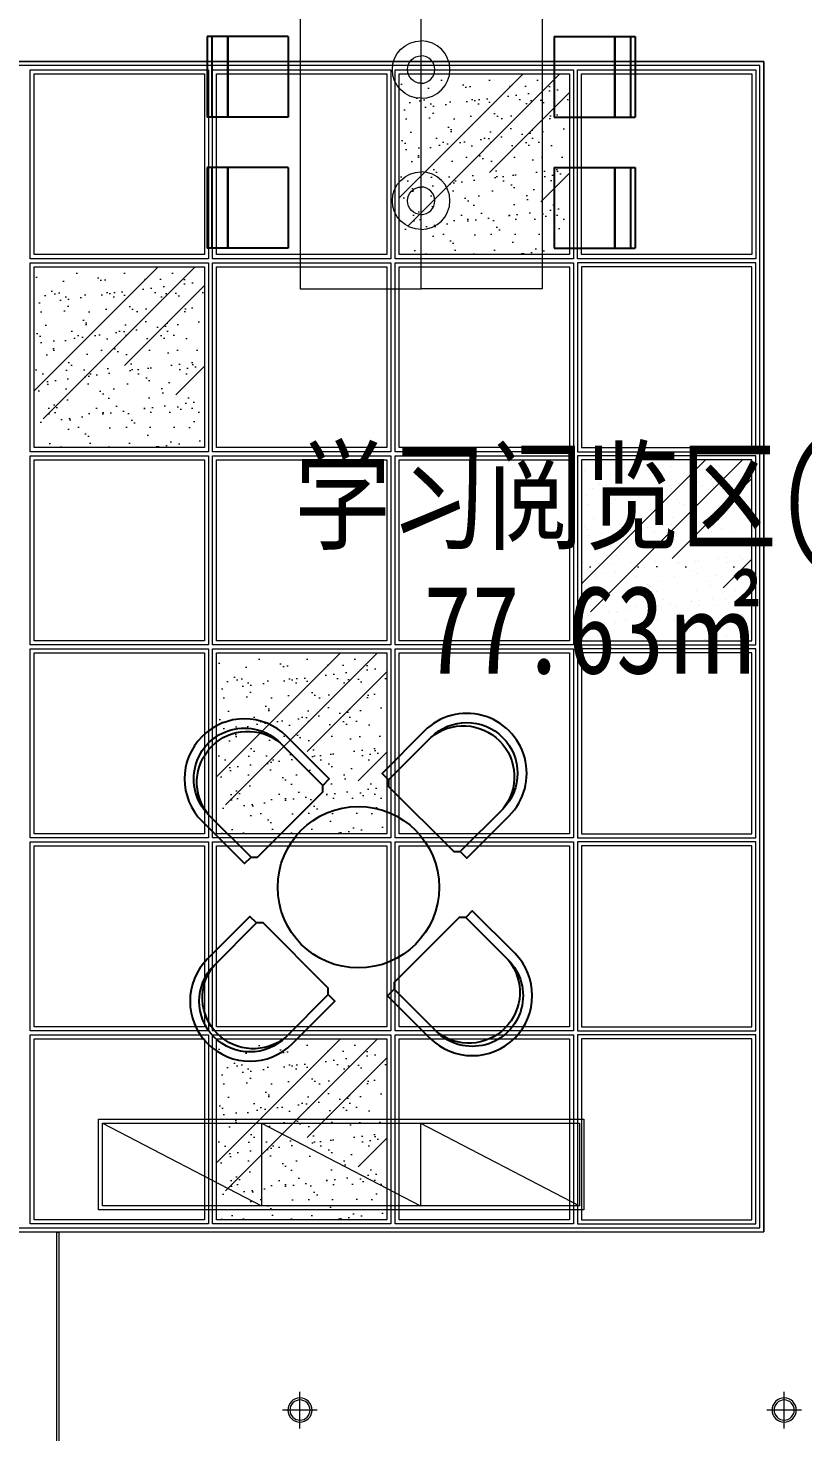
# Model space of a CAD drawing. Header units: millimetres. Extents: x 164760 to 3716174, y -1766400 to 11969.
# Drawn here: x 3541469 to 3545310, y -1705192 to -1698234 of the extents above; entities that cross this region are included whole.
import ezdxf

# ---------------------------------------------------------------- set-up
doc = ezdxf.new("R2010")
doc.units = ezdxf.units.MM
doc.header["$LTSCALE"] = 1000
doc.linetypes.add('CONTINOUS', pattern=[0])
doc.linetypes.add('DOTE', pattern=[2.42, 2, -0.2, 0.02, -0.2])
doc.layers.get('0').update_dxf_attribs({"color": 253, "linetype": 'CONTINUOUS'})
for name, color, linetype, lineweight in [('DS-4BS-HIGH-CABINET【固定家私】', 253, 'CONTINUOUS', 0), ('FF-FURN【成品家具】', 253, 'CONTINUOUS', 0), ('RC-FIN【天花轮廓线】', 253, 'CONTINUOUS', 0), ('RC-LIGHT【天花灯具】', 253, 'CONTINUOUS', 0), ('RC-Modelling【天花造型】', 253, 'CONTINUOUS', 0), ('RC-STR【天花细线】', 253, 'CONTINUOUS', 0)]:
    doc.layers.add(name, color=color, linetype=linetype, lineweight=lineweight)
for name, color, linetype in [('FC-Text Annotation', 253, 'CONTINUOUS'), ('FF-FURN', 253, 'CONTINUOUS'), ('FF-【活动成品家具】', 253, 'CONTINUOUS')]:
    doc.layers.add(name, color=color, linetype=linetype)
doc.styles.add('文字', font='')
doc.styles.get('文字').set_extended_font_data('SimSun')

# ---------------------------------------------------------------- blocks, each defined once
blk = doc.blocks.new('做成ACAD TuKuai0295')
at = {"linetype": 'Continuous'}
blk.add_lwpolyline([(-251.3, 594.5), (-228.4, 617.4), (228.5, 617.4), (251.6, 594.2), (297.4, 594.2), (297.2, 297, -1), (-297.2, 297.4), (-297, 594.5), (-251.3, 594.5)], format="xyb", dxfattribs=at)
at = {"color": 55, "linetype": 'Continuous'}
blk.add_lwpolyline([(-251.3, 594.5), (-251.5, 297.3, 1), (251.5, 297), (251.6, 594.2)], format="xyb", dxfattribs=at)
at = {"color": 59, "linetype": 'Continuous'}
blk.add_arc((0, 321.2), 252.6, 185.42511, 354.50782, dxfattribs=at)
blk = doc.blocks.new('做成ACAD TuKuai0177')
at = {"linetype": 'Continuous'}
blk.add_circle((0, 0), 400, dxfattribs=at)
for p, xscale, rotation in [((747.4, 774.8), -1, 134.9999999999999), ((-774.8, 747.4), -0.9999999999999998, 225), ((-747.4, -774.8), -1, 315), ((774.8, -747.4), -1, 44.99999999999992)]:
    blk.add_blockref('做成ACAD TuKuai0295', p, dxfattribs=dict(at, xscale=xscale, rotation=rotation))
blk = doc.blocks.new('ZL_0303095373')
at = {"ltscale": 0.002}
for centre, radius in [((-479.9, -664.1), 142.5), ((-479.9, -664.1), 68), ((-479.9, -1314.1), 142.5), ((-479.9, -1314.1), 68)]:
    blk.add_arc(centre, radius, 270, 90, dxfattribs=at)
at = {"layer": 'DS-4BS-HIGH-CABINET【固定家私】', "elevation": 0}
blk.add_lwpolyline([(-480, -300), (120.1, -300), (120.1, -1750), (-480, -1750)], close=True, dxfattribs=at)
at = {"layer": 'FF-【活动成品家具】', "ltscale": 0.002}
for p, q in [((180, -500), (580, -500)), ((180, -500), (180, -900)), ((478.2, -500), (478.2, -900)), ((480, -500), (480, -900)), ((558.3, -500), (558.3, -900)), ((580, -500), (580, -900)), ((180, -900), (580, -900)), ((180, -1150), (580, -1150)), ((180, -1150), (180, -1550)), ((478.2, -1150), (478.2, -1550)), ((480, -1150), (480, -1550)), ((558.3, -1150), (558.3, -1550)), ((580, -1150), (580, -1550)), ((180, -1550), (580, -1550))]:
    blk.add_line(p, q, dxfattribs=at)
blk = doc.blocks.new('ZL_0303095410')
at = {"layer": 'DS-4BS-HIGH-CABINET【固定家私】', "xscale": -1}
blk.add_blockref('ZL_0303095373', (-580, 0), dxfattribs=at)
at = {"layer": 'DS-4BS-HIGH-CABINET【固定家私】'}
blk.add_blockref('ZL_0303095373', (380, 0), dxfattribs=at)
blk = doc.blocks.new('柜子_0923205390')
at = {"layer": 'FF-FURN【成品家具】', "color": 251, "linetype": 'CONTINOUS', "ltscale": 10}
for p, q in [((20, -20), (808.2, -430)), ((808.2, -20), (808.2, -430)), ((808.2, -20), (1596.3, -430)), ((1596.3, -20), (1596.3, -430)), ((1596.3, -20), (2384.5, -430))]:
    blk.add_line(p, q, dxfattribs=at)
at = {"layer": 'FF-FURN【成品家具】', "linetype": 'CONTINOUS', "ltscale": 10}
blk.add_lwpolyline([(0, 0), (2404.5, 0), (2404.5, -450), (0, -450)], close=True, dxfattribs=at)
at = {"layer": 'FF-FURN【成品家具】', "color": 251, "linetype": 'CONTINOUS', "ltscale": 10}
blk.add_lwpolyline([(20, -20), (2384.5, -20), (2384.5, -430), (20, -430)], close=True, dxfattribs=at)
blk = doc.blocks.new('圆形筒灯')
at = {"color": 251, "linetype": 'DOTE', "ltscale": 43.504693}
blk.add_line((0, 90.6), (0, -90.6), dxfattribs=at)
at = {"color": 251, "linetype": 'DOTE', "ltscale": 41.297046}
blk.add_line((86, 0), (-86, 0), dxfattribs=at)
blk.add_ellipse((0, 0), major_axis=(-42.4, 42.4), ratio=1, start_param=2.355868237233172, end_param=8.639053544412757)
at = {"color": 251}
blk.add_ellipse((0, 0), major_axis=(35.4, 35.4), ratio=1, start_param=5.49871431692557, end_param=11.78189962410516, dxfattribs=at)
blk = doc.blocks.new('海龙0919100540')
at = {"layer": 'RC-LIGHT【天花灯具】'}
h = blk.add_hatch(dxfattribs=at)
h.set_pattern_fill('AR-RROOF', color=256, scale=30, angle=45, double=1)
h.set_pattern_definition([(45, (-6062460.7, -428640.14), (646.57844, 1724.20918), [11430, -1524, 3810, -762]), (45, (-6062013.5, -427654.1), (-1255.4398, 177.80907), [2286, -251.46, 4572, -571.5]), (45, (-6062649.3, -427912.74), (2440.833614, 3162.846206), [6096, -1066.8, 3048, -762])])
h.paths.add_polyline_path([(12490.3, 3615), (12490.3, 2718.3), (13334.8, 2718.3), (13334.8, 3615)])
h = blk.add_hatch(dxfattribs=at)
h.set_pattern_fill('AR-SAND', color=256, scale=3, double=1)
h.set_pattern_definition([(37.5, (-6062460.72, -428640.14), (-4.800094, 146.8239712), [0, -115.824, 0, -129.54, 0, -123.825]), (7.5, (-6062460.72, -428640.14), (134.856985, 215.04753), [0, -62.484, 0, -104.394, 0, -40.005]), (327.5, (-6062554.44, -428640.14), (237.297711, 0.4311554), [0, -38.1, 0, -137.16, 0, -179.07]), (317.5, (-6062554.44, -428640.14), (229.066936, 66.878797), [0, -19.05, 0, -89.916, 0, -102.87])])
h.paths.add_polyline_path([(12490.3, 3615), (12490.3, 2718.3), (13334.8, 2718.3), (13334.8, 3615)])
h = blk.add_hatch(dxfattribs=at)
h.set_pattern_fill('AR-RROOF', color=256, scale=30, angle=45, double=1)
h.set_pattern_definition([(45, (-6064269.6, -429596.8), (646.57844, 1724.20918), [11430, -1524, 3810, -762]), (45, (-6063822.4, -428610.8), (-1255.4398, 177.80907), [2286, -251.46, 4572, -571.5]), (45, (-6064458.2, -428869.4), (2440.833614, 3162.846206), [6096, -1066.8, 3048, -762])])
h.paths.add_polyline_path([(10681.5, 2658.3), (10681.5, 1761.7), (11525.9, 1761.7), (11525.9, 2658.3)])
h = blk.add_hatch(dxfattribs=at)
h.set_pattern_fill('AR-SAND', color=256, scale=3, double=1)
h.set_pattern_definition([(37.5, (-6064269.61, -429596.8), (-4.800094, 146.8239712), [0, -115.824, 0, -129.54, 0, -123.825]), (7.5, (-6064269.6, -429596.8), (134.856985, 215.04753), [0, -62.484, 0, -104.394, 0, -40.005]), (327.5, (-6064363.33, -429596.8), (237.297711, 0.4311554), [0, -38.1, 0, -137.16, 0, -179.07]), (317.5, (-6064363.33, -429596.8), (229.066936, 66.878797), [0, -19.05, 0, -89.916, 0, -102.87])])
h.paths.add_polyline_path([(10681.5, 2658.3), (10681.5, 1761.7), (11525.9, 1761.7), (11525.9, 2658.3)])
h = blk.add_hatch(dxfattribs=at)
h.set_pattern_fill('AR-RROOF', color=256, scale=30, angle=45, double=1)
h.set_pattern_definition([(45, (-6061556.3, -430553.5), (646.57844, 1724.20918), [11430, -1524, 3810, -762]), (45, (-6061109.1, -429567.4), (-1255.4398, 177.80907), [2286, -251.46, 4572, -571.5]), (45, (-6061744.86, -429826.07), (2440.833614, 3162.846206), [6096, -1066.8, 3048, -762])])
h.paths.add_polyline_path([(13394.8, 1701.7), (13394.8, 805), (14239.2, 805), (14239.2, 1701.7)])
h = blk.add_hatch(dxfattribs=at)
h.set_pattern_fill('AR-SAND', color=256, scale=3, double=1)
h.set_pattern_definition([(37.5, (-6061556.27, -430553.47), (-4.800094, 146.8239712), [0, -115.824, 0, -129.54, 0, -123.825]), (7.5, (-6061556.27, -430553.47), (134.856985, 215.04753), [0, -62.484, 0, -104.394, 0, -40.005]), (327.5, (-6061650, -430553.47), (237.297711, 0.4311554), [0, -38.1, 0, -137.16, 0, -179.07]), (317.5, (-6061650, -430553.47), (229.066936, 66.878797), [0, -19.05, 0, -89.916, 0, -102.87])])
h.paths.add_polyline_path([(13394.8, 1701.7), (13394.8, 805), (14239.2, 805), (14239.2, 1701.7)])
h = blk.add_hatch(dxfattribs=at)
h.set_pattern_fill('AR-RROOF', color=256, scale=30, angle=45, double=1)
h.set_pattern_definition([(45, (-6063365.2, -431510.14), (646.57844, 1724.20918), [11430, -1524, 3810, -762]), (45, (-6062917.9, -430524.1), (-1255.4398, 177.80907), [2286, -251.46, 4572, -571.5]), (45, (-6063553.75, -430782.74), (2440.833614, 3162.846206), [6096, -1066.8, 3048, -762])])
h.paths.add_polyline_path([(11585.9, 745), (11585.9, -151.7), (12430.3, -151.7), (12430.3, 745)])
h = blk.add_hatch(dxfattribs=at)
h.set_pattern_fill('AR-SAND', color=256, scale=3, double=1)
h.set_pattern_definition([(37.5, (-6063365.16, -431510.14), (-4.800094, 146.8239712), [0, -115.824, 0, -129.54, 0, -123.825]), (7.5, (-6063365.16, -431510.14), (134.856985, 215.04753), [0, -62.484, 0, -104.394, 0, -40.005]), (327.5, (-6063458.89, -431510.14), (237.297711, 0.4311554), [0, -38.1, 0, -137.16, 0, -179.07]), (317.5, (-6063458.89, -431510.14), (229.066936, 66.878797), [0, -19.05, 0, -89.916, 0, -102.87])])
h.paths.add_polyline_path([(11585.9, 745), (11585.9, -151.7), (12430.3, -151.7), (12430.3, 745)])
h = blk.add_hatch(dxfattribs=at)
h.set_pattern_fill('AR-RROOF', color=256, scale=30, angle=45, double=1)
h.set_pattern_definition([(45, (-6063365.2, -433423.5), (646.57844, 1724.20918), [11430, -1524, 3810, -762]), (45, (-6062917.9, -432437.4), (-1255.4398, 177.80907), [2286, -251.46, 4572, -571.5]), (45, (-6063553.75, -432696.07), (2440.833614, 3162.846206), [6096, -1066.8, 3048, -762])])
h.paths.add_polyline_path([(11585.9, -1168.3), (11585.9, -2065), (12430.3, -2065), (12430.3, -1168.3)])
h = blk.add_hatch(dxfattribs=at)
h.set_pattern_fill('AR-SAND', color=256, scale=3, double=1)
h.set_pattern_definition([(37.5, (-6063365.16, -433423.47), (-4.800094, 146.8239712), [0, -115.824, 0, -129.54, 0, -123.825]), (7.5, (-6063365.16, -433423.47), (134.856985, 215.04753), [0, -62.484, 0, -104.394, 0, -40.005]), (327.5, (-6063458.89, -433423.47), (237.297711, 0.4311554), [0, -38.1, 0, -137.16, 0, -179.07]), (317.5, (-6063458.89, -433423.47), (229.066936, 66.878797), [0, -19.05, 0, -89.916, 0, -102.87])])
h.paths.add_polyline_path([(11585.9, -1168.3), (11585.9, -2065), (12430.3, -2065), (12430.3, -1168.3)])
at = {"layer": 'RC-FIN【天花轮廓线】'}
blk.add_line((6099.2, -2125), (14299.2, -2125), dxfattribs=at)
blk.add_lwpolyline([(6099.2, -2125), (6099.2, 3675), (14299.2, 3675), (14299.2, -2125)], dxfattribs=at)
blk.add_lwpolyline([(6099.2, -2125), (14299.2, -2125), (14299.2, 3675), (6099.2, 3675)], close=True, dxfattribs=at)
at = {"layer": 'RC-STR【天花细线】'}
for points in [[(6119.2, -2105), (14279.2, -2105), (14279.2, 3655), (6119.2, 3655)], [(10661.5, 3635), (11545.9, 3635), (11545.9, 2698.3), (10661.5, 2698.3)], [(11565.9, 3635), (12450.3, 3635), (12450.3, 2698.3), (11565.9, 2698.3)], [(12470.3, 3635), (13354.8, 3635), (13354.8, 2698.3), (12470.3, 2698.3)], [(13374.8, 3635), (14259.2, 3635), (14259.2, 2698.3), (13374.8, 2698.3)], [(10681.5, 3615), (11525.9, 3615), (11525.9, 2718.3), (10681.5, 2718.3)], [(11585.9, 3615), (12430.3, 3615), (12430.3, 2718.3), (11585.9, 2718.3)], [(12490.3, 3615), (13334.8, 3615), (13334.8, 2718.3), (12490.3, 2718.3)], [(13394.8, 3615), (14239.2, 3615), (14239.2, 2718.3), (13394.8, 2718.3)], [(10661.5, 2678.3), (11545.9, 2678.3), (11545.9, 1741.7), (10661.5, 1741.7)], [(10681.5, 2658.3), (11525.9, 2658.3), (11525.9, 1761.7), (10681.5, 1761.7)], [(11565.9, 2678.3), (12450.3, 2678.3), (12450.3, 1741.7), (11565.9, 1741.7)], [(11585.9, 2658.3), (12430.3, 2658.3), (12430.3, 1761.7), (11585.9, 1761.7)], [(12470.3, 2678.3), (13354.8, 2678.3), (13354.8, 1741.7), (12470.3, 1741.7)], [(12490.3, 2658.3), (13334.8, 2658.3), (13334.8, 1761.7), (12490.3, 1761.7)], [(13374.8, 1741.7), (14259.2, 1741.7), (14259.2, 2678.3), (13374.8, 2678.3)], [(13394.8, 1761.7), (14239.2, 1761.7), (14239.2, 2658.3), (13394.8, 2658.3)], [(10661.5, 1721.7), (11545.9, 1721.7), (11545.9, 785), (10661.5, 785)], [(10681.5, 1701.7), (11525.9, 1701.7), (11525.9, 805), (10681.5, 805)], [(11565.9, 1721.7), (12450.3, 1721.7), (12450.3, 785), (11565.9, 785)], [(11585.9, 1701.7), (12430.3, 1701.7), (12430.3, 805), (11585.9, 805)], [(12470.3, 1721.7), (13354.8, 1721.7), (13354.8, 785), (12470.3, 785)], [(12490.3, 1701.7), (13334.8, 1701.7), (13334.8, 805), (12490.3, 805)], [(13374.8, 785), (14259.2, 785), (14259.2, 1721.7), (13374.8, 1721.7)], [(13394.8, 805), (14239.2, 805), (14239.2, 1701.7), (13394.8, 1701.7)], [(10661.5, 765), (11545.9, 765), (11545.9, -171.7), (10661.5, -171.7)], [(10681.5, 745), (11525.9, 745), (11525.9, -151.7), (10681.5, -151.7)], [(11565.9, 765), (12450.3, 765), (12450.3, -171.7), (11565.9, -171.7)], [(11585.9, 745), (12430.3, 745), (12430.3, -151.7), (11585.9, -151.7)], [(12470.3, 765), (13354.8, 765), (13354.8, -171.7), (12470.3, -171.7)], [(12490.3, 745), (13334.8, 745), (13334.8, -151.7), (12490.3, -151.7)], [(13374.8, -171.7), (14259.2, -171.7), (14259.2, 765), (13374.8, 765)], [(13394.8, -151.7), (14239.2, -151.7), (14239.2, 745), (13394.8, 745)], [(10661.5, -191.7), (11545.9, -191.7), (11545.9, -1128.3), (10661.5, -1128.3)], [(11565.9, -191.7), (12450.3, -191.7), (12450.3, -1128.3), (11565.9, -1128.3)], [(12470.3, -191.7), (13354.8, -191.7), (13354.8, -1128.3), (12470.3, -1128.3)], [(13374.8, -1128.3), (14259.2, -1128.3), (14259.2, -191.7), (13374.8, -191.7)], [(10681.5, -211.7), (11525.9, -211.7), (11525.9, -1108.3), (10681.5, -1108.3)], [(11585.9, -211.7), (12430.3, -211.7), (12430.3, -1108.3), (11585.9, -1108.3)], [(12490.3, -211.7), (13334.8, -211.7), (13334.8, -1108.3), (12490.3, -1108.3)], [(13394.8, -1108.3), (14239.2, -1108.3), (14239.2, -211.7), (13394.8, -211.7)], [(10661.5, -1148.3), (11545.9, -1148.3), (11545.9, -2085), (10661.5, -2085)], [(10681.5, -1168.3), (11525.9, -1168.3), (11525.9, -2065), (10681.5, -2065)], [(11565.9, -1148.3), (12450.3, -1148.3), (12450.3, -2085), (11565.9, -2085)], [(11585.9, -1168.3), (12430.3, -1168.3), (12430.3, -2065), (11585.9, -2065)], [(12470.3, -1148.3), (13354.8, -1148.3), (13354.8, -2085), (12470.3, -2085)], [(12490.3, -1168.3), (13334.8, -1168.3), (13334.8, -2065), (12490.3, -2065)], [(13374.8, -2085), (14259.2, -2085), (14259.2, -1148.3), (13374.8, -1148.3)], [(13394.8, -2065), (14239.2, -2065), (14239.2, -1168.3), (13394.8, -1168.3)], [(10794.2, -2126.1), (10804.2, -2126.1), (10804.2, -3926.1), (10794.2, -3926.1)]]:
    blk.add_lwpolyline(points, close=True, dxfattribs=at)
at = {"layer": 'RC-LIGHT【天花灯具】', "xscale": -1, "rotation": 180}
for p in [(11999.2, -3008.1), (14399.2, -3008.1)]:
    blk.add_blockref('圆形筒灯', p, dxfattribs=at)

msp = doc.modelspace()

# ---------------------------------------------------------------- block references
at = {"layer": 'DS-4BS-HIGH-CABINET【固定家私】'}
msp.add_blockref('ZL_0303095410', (3543517.5, -1697776, 0), dxfattribs=at)
at = {"layer": 'FF-FURN', "linetype": 'Continuous', "rotation": 270}
msp.add_blockref('做成ACAD TuKuai0177', (3543106.4, -1702492.6), dxfattribs=at)
at = {"layer": 'FF-FURN【成品家具】'}
msp.add_blockref('柜子_0923205390', (3541818.7, -1703642), dxfattribs=at)
at = {"layer": 'RC-Modelling【天花造型】'}
msp.add_blockref('海龙0919100540', (3530817.6, -1702075.6), dxfattribs=at)

# ---------------------------------------------------------------- texts
at = {"layer": 'FC-Text Annotation', "style": '文字', "width": 0.8}
for s, p in [('学习阅览区(开放式)', (3542788.5, -1700773.7)), ('77.63㎡', (3543429.1, -1701433.6))]:
    msp.add_text(s, height=438.58, dxfattribs=at).set_placement(p)

doc.saveas('drawing.dxf')
